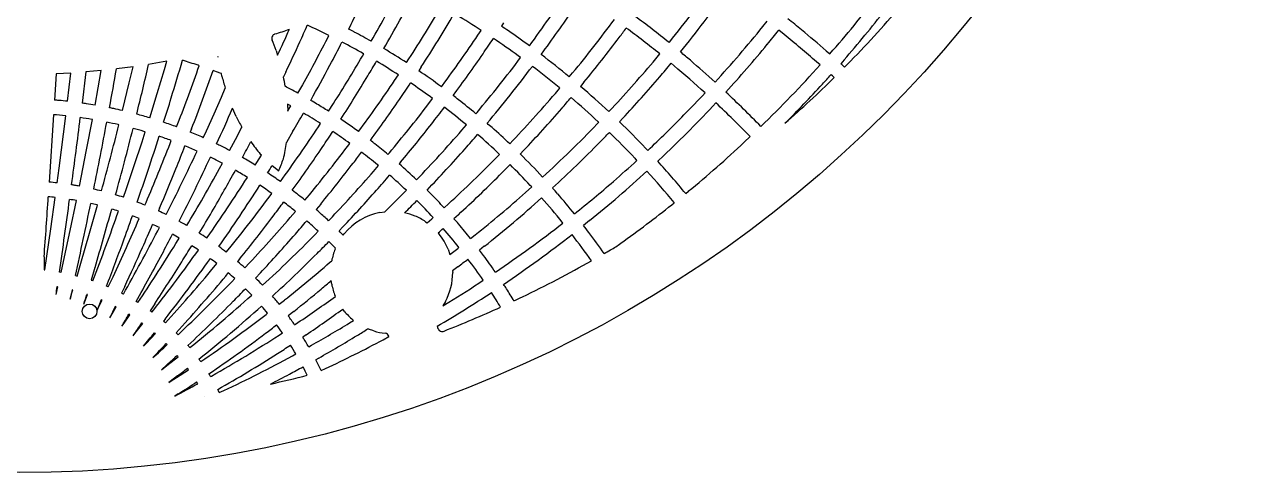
# Model space of a CAD drawing. Header units: millimetres. Extents: x -67 to 67, y -67 to 67.
# Drawn here: x 0.3 to 67, y -67 to -42.4 of the extents above; entities that cross this region are included whole.
import ezdxf

# ---------------------------------------------------------------- set-up
doc = ezdxf.new("R2010")
doc.units = ezdxf.units.MM
for name, color, linetype in [('CUT_INNER', 6, 'Continuous'), ('CUT_OUTER', 1, 'Continuous'), ('ENGRAVE', 7, 'Continuous')]:
    doc.layers.add(name, color=color, linetype=linetype)

msp = doc.modelspace()

# ---------------------------------------------------------------- linework, layer by layer
at = {"layer": 'CUT_INNER'}
for points in [[(18.156, -42.459), (18.039, -42.692)], [(26.537, -42.356), (26.418, -42.538)], [(40.746, -42.562), (40.987, -42.261)], [(25.123, -43.037), (25.304, -42.766)], [(41.911, -42.996), (41.618, -42.76)], [(14.058, -43.874), (14.14, -44.127)], [(18.869, -44.058), (18.85, -44.047)], [(35.608, -43.439), (35.641, -43.399)], [(44.221, -43.885), (44.419, -44.059), (44.594, -43.86)], [(8.071, -44.46), (7.071, -44.639)], [(7.13, -47.56), (7.133, -47.552), (7.542, -46.234), (7.94, -44.912), (8.071, -44.46)], [(9.85, -44.701), (9.786, -44.679)], [(10.876, -44.206), (10.874, -44.209), (10.876, -44.21), (10.876, -44.206)], [(18.794, -44.186), (18.869, -44.058)], [(21.209, -44.536), (21.345, -44.328)], [(27.469, -44.258), (27.339, -44.163)], [(34.875, -44.328), (35.097, -44.06)], [(35.879, -44.703), (35.719, -44.57)], [(43.886, -44.66), (43.692, -44.49)], [(45.199, -44.389), (45.021, -44.592)], [(2.808, -45.107), (1.996, -45.143), (1.914, -46.586)], [(2.625, -46.651), (2.808, -45.107)], [(4.477, -44.967), (3.625, -45.043), (3.423, -46.749)], [(4.135, -46.859), (4.477, -44.967)], [(6.218, -44.758), (5.308, -44.879)], [(5.637, -47.162), (6.01, -45.637), (6.218, -44.758)], [(11.093, -45.281), (11.061, -45.138), (11.052, -45.134), (10.801, -45.039), (10.608, -44.968)], [(14.594, -45.048), (14.464, -45.319)], [(20.561, -45.513), (20.766, -45.207)], [(22.019, -44.767), (21.88, -44.979)], [(30.138, -45.316), (30.321, -45.097)], [(44.662, -45.35), (44.563, -45.26), (44.488, -45.194)], [(10.069, -48.649), (10.242, -48.274), (10.659, -47.348), (11.068, -46.418), (11.275, -45.935)], [(15.261, -46.205), (15.521, -45.742)], [(23.127, -45.857), (23.185, -45.779)], [(29.525, -46.044), (29.621, -45.932)], [(29.621, -45.932), (29.585, -45.902)], [(30.94, -45.609), (30.753, -45.834)], [(22.376, -46.852), (22.644, -46.5)], [(22.644, -46.5), (22.501, -46.395)], [(11.877, -47.482), (11.676, -47.033)], [(14.704, -47.185), (14.71, -47.175), (14.864, -46.905), (14.716, -46.823), (14.683, -46.806), (14.704, -47.185)], [(16.937, -47.196), (17.206, -46.778)], [(25.017, -47.336), (25.08, -47.261)], [(32.305, -47.221), (32.483, -47.032)], [(1.864, -47.389), (1.622, -51.081)], [(2.051, -51.124), (2.162, -50.309), (2.526, -47.449)], [(2.526, -47.449), (2.507, -47.447)], [(3.275, -51.304), (3.67, -49.318), (3.987, -47.65)], [(3.987, -47.65), (3.958, -47.645)], [(5.441, -47.941), (5.395, -47.931)], [(8.608, -48.055), (8.677, -47.877)], [(16.379, -48.052), (16.498, -47.87)], [(24.247, -48.236), (24.495, -47.948)], [(31.654, -47.905), (31.751, -47.803)], [(31.751, -47.803), (31.721, -47.775)], [(33.069, -47.581), (32.888, -47.775)], [(5.686, -51.912), (5.836, -51.483), (6.28, -50.176), (6.712, -48.866), (6.885, -48.326)], [(6.885, -48.326), (6.812, -48.304)], [(9.427, -48.167), (9.357, -48.346)], [(11.508, -49.346), (11.83, -48.746), (12.185, -48.071)], [(14.987, -48.296), (14.625, -48.904)], [(39.733, -48.894), (40.056, -48.59)], [(8.255, -48.964), (8.317, -48.804)], [(26.87, -48.982), (27.041, -48.803)], [(27.623, -49.358), (27.448, -49.541)], [(34.323, -49.223), (34.437, -49.344)], [(10.966, -50.339), (11.123, -50.051)], [(11.123, -50.051), (11.075, -50.026)], [(12.92, -50.146), (13.014, -49.998), (13.253, -49.612), (13.193, -49.546)], [(20.195, -49.564), (20.275, -49.471)], [(20.889, -49.989), (20.808, -50.085)], [(26.182, -49.693), (26.311, -49.56)], [(33.847, -49.891), (33.739, -49.775)], [(35.293, -49.643), (34.983, -49.934)], [(14.198, -50.475), (14.193, -50.472), (13.839, -50.193)], [(19.402, -50.492), (19.674, -50.176)], [(19.674, -50.176), (19.617, -50.129)], [(27.743, -51.649), (28.08, -51.348)], [(28.08, -51.348), (27.997, -51.258)], [(1.34, -55.183), (1.34, -55.892), (1.381, -55.896), (1.382, -55.896), (1.709, -53.642), (1.943, -51.921)], [(15.64, -52.069), (15.889, -51.77)], [(36.518, -51.705), (36.663, -51.586)], [(2.272, -56.031), (2.292, -55.942), (2.771, -53.738), (3.113, -52.091)], [(3.057, -56.206), (3.06, -56.207), (3.148, -56.23), (3.361, -55.523), (3.839, -53.885), (4.274, -52.341)], [(4.274, -52.341), (4.246, -52.334)], [(6.869, -52.343), (6.93, -52.201)], [(7.67, -52.517), (7.608, -52.66)], [(14.976, -52.858), (15.123, -52.685)], [(15.123, -52.685), (15.094, -52.661)], [(16.508, -52.283), (16.256, -52.586)], [(19.747, -52.747), (20.018, -52.707), (20.291, -52.441)], [(23.275, -52.487), (23.512, -52.271)], [(35.756, -52.32), (35.893, -52.211)], [(35.893, -52.211), (35.89, -52.207)], [(6.47, -53.272), (6.552, -53.082)], [(8.03, -52.859), (8.035, -52.849)], [(16.934, -53.198), (17.145, -52.978)], [(22.261, -53.252), (22.346, -53.315), (22.592, -53.099), (22.677, -53.024)], [(24.054, -52.865), (23.812, -53.085)], [(29.788, -53.322), (29.75, -53.274)], [(31.253, -53.185), (30.917, -53.455)], [(7.57, -53.752), (7.662, -53.574)], [(16.211, -53.944), (16.375, -53.776)], [(16.375, -53.776), (16.357, -53.759)], [(17.727, -53.532), (17.512, -53.757)], [(17.744, -53.991), (17.801, -53.914)], [(22.942, -53.862), (22.98, -53.904)], [(24.721, -54.172), (24.977, -53.97)], [(8.683, -54.252), (8.746, -54.148)], [(10.265, -54.148), (10.287, -54.117)], [(17.302, -54.746), (17.32, -54.709)], [(23.593, -55.042), (24.029, -54.711), (24.087, -54.666)], [(25.479, -54.598), (25.476, -54.6), (25.215, -54.806)], [(11.329, -54.923), (11.439, -54.789)], [(12.063, -55.296), (11.951, -55.433)], [(16.994, -55.489), (17.108, -55.389), (17.108, -55.386)], [(23.492, -54.758), (23.593, -55.042)], [(4.132, -55.753), (3.918, -56.463)], [(10.472, -55.961), (10.819, -55.544)], [(10.819, -55.544), (10.805, -55.533)], [(12.35, -55.785), (12.611, -55.508)], [(13.198, -56.057), (12.933, -56.339)], [(24.032, -55.718), (23.74, -55.936), (23.744, -56.028)], [(4.861, -56.827), (5.034, -56.461)], [(11.633, -56.538), (11.796, -56.368)], [(17.108, -56.681), (17.078, -56.478)], [(25.418, -56.46), (25.417, -56.458)], [(1.998, -57.244), (2.094, -56.816), (2.08, -56.813), (2.062, -56.81)], [(2.766, -57.491), (2.87, -57.157), (2.917, -57.001), (2.879, -56.991), (2.766, -57.491)], [(3.523, -57.763), (3.724, -57.246), (3.715, -57.243), (3.686, -57.233)], [(5.761, -56.802), (5.588, -57.171)], [(6.486, -57.682), (6.736, -57.308)], [(17.311, -57.34), (17.302, -57.321)], [(4.258, -58.092), (4.518, -57.554), (4.474, -57.535), (4.258, -58.092)], [(4.95, -58.509), (5.127, -58.205), (5.289, -57.921), (5.269, -57.911), (5.244, -57.898), (4.95, -58.509)], [(7.406, -57.754), (7.153, -58.131)], [(14.232, -57.773), (14.527, -57.541)], [(17.801, -58.154), (17.716, -58.039)], [(23.346, -57.618), (23.2, -57.862)], [(23.2, -57.862), (23.523, -57.665)], [(5.607, -58.978), (5.723, -58.811), (6.037, -58.349), (5.988, -58.319)], [(7.256, -58.206), (7.349, -58.088)], [(7.981, -58.584), (7.887, -58.705)], [(13.516, -58.331), (13.598, -58.268)], [(15.027, -58.171), (14.726, -58.408)], [(18.08, -58.799), (18.312, -58.655)], [(18.312, -58.655), (18.274, -58.627)], [(6.223, -59.499), (6.324, -59.377), (6.757, -58.837), (6.708, -58.801), (6.704, -58.798)], [(6.793, -60.073), (6.932, -59.928), (7.444, -59.384), (7.411, -59.356), (7.388, -59.336)], [(9.077, -58.791), (9.075, -58.794), (8.58, -59.339)], [(14.228, -59.46), (14.408, -59.342)], [(15.078, -58.898), (15.26, -58.777)], [(19.416, -59.238), (19.119, -59.131), (19.107, -59.126), (19.091, -59.118)], [(22.893, -58.981), (22.936, -59.099)], [(8.093, -59.988), (8.069, -59.964), (8.034, -59.929)], [(15.708, -59.445), (15.522, -59.569)], [(15.85, -60.108), (16.006, -60.021)], [(19.937, -59.715), (20.248, -59.548), (20.24, -59.526)], [(7.77, -61.362), (8.17, -61.059), (8.7, -60.648), (8.678, -60.622), (8.639, -60.578)], [(14.953, -60.605), (15.147, -60.498)], [(16.4, -60.722), (16.24, -60.811)], [(8.083, -61.083), (7.77, -61.362)], [(8.176, -62.064), (8.262, -62.01), (8.802, -61.663), (9.259, -61.363), (9.232, -61.326), (9.198, -61.279)], [(16.538, -61.401), (16.768, -61.295)], [(8.658, -61.698), (8.176, -62.064)], [(9.766, -62.13), (9.73, -62.071), (9.706, -62.031)], [(10.469, -61.738), (10.526, -61.706)], [(8.693, -62.689), (8.514, -62.802)], [(10.947, -62.613), (11.192, -62.5)], [(10.151, -62.835), (10.159, -62.834), (10.157, -62.832), (10.151, -62.835)]]:
    msp.add_lwpolyline(points, dxfattribs=at)
for centre, radius, start, end in [((-53.944, -1.238), 84.47, 330.08647, 332.47594), ((-54.351, -1.015), 85.738, 330.0906, 332.47159), ((-30.569, -0.459), 72.709, 323.59274, 326.50841), ((-17.62, -0.262), 68.538, 320.99537, 324.41667), ((-17.425, -0.406), 69.1, 320.93898, 324.42327), ((-5.862, 0), 66.854, 319, 322.5), ((-60.448, -3.231), 87.849, 333.47816, 334.47777), ((0.007, -0.007), 63.64, 315.70365, 319.57452), ((-46.043, -0.555), 80.357, 326.99357, 329.41492), ((-46.065, -0.541), 81.188, 326.99256, 329.41688), ((0.242, -81.397), 46.049, 57.0265, 59.00503), ((-30.453, -0.543), 73.37, 323.5887, 326.00518), ((0.588, -86.708), 55.665, 51.01519, 53.45364), ((-5.862, 0), 67.658, 318.99851, 321.99851), ((8.653, -25.043), 18.701, 286.60735, 289.1671), ((-48.179, -14.585), 68.966, 334.63713, 335.93501), ((-37.453, -19.098), 58.138, 335.29909, 336.27956), ((0.97, -75.312), 36.01, 63.64206, 65.72566), ((7.149, -63.778), 23.732, 61.8357, 62.68662), ((11.218, -65.317), 27.385, 55.31592, 56.2854), ((-24.335, -0.041), 70.832, 320.49931, 323.51062), ((0.315, -18.446), 40.873, 322.81003, 323.7114), ((0.587, -86.71), 54.864, 51.02133, 53.44734), ((-11.381, -0.363), 67.067, 317.58005, 321.00842), ((7.225, -85.909), 55.983, 50.44751, 51.44597), ((14.074, -43.202), 0.25, 107.79661, 202.52542), ((5.741, -46.645), 8.767, 18.42847, 22.44508), ((-64.399, -1.412), 91.391, 330.98381, 332.8993), ((0.411, -76.608), 38.223, 60.43193, 62.00864), ((-38.682, 0), 76.963, 323.5, 326), ((-22.577, -10.967), 58.282, 325.41513, 326.41249), ((0.283, -81.396), 46.025, 53.99471, 56.06714), ((1.276, -79.97), 45.092, 53.7343, 55.52243), ((-24.386, 0), 71.702, 320.4986, 322.9986), ((-2.973, -7.224), 57.019, 320.44847, 321.44699), ((0, -94.752), 66.598, 49, 51), ((0, -94.752), 67.402, 48.99851, 50.49851), ((-79.847, 0), 104.635, 334.49904, 335.49904), ((-55.168, -6.226), 81.784, 331.95807, 332.95724), ((0.008, -77.351), 38.264, 60.49978, 62.50238), ((1.034, -75.701), 37.126, 57.08196, 59.33616), ((-37.799, -0.619), 76.688, 323.40254, 325.50574), ((10.093, -75.541), 41.002, 49.40299, 50.3985), ((-11.33, -0.41), 67.801, 317.57618, 320.50554), ((-149.873, -8.308), 161.095, 345.97198, 346.96611), ((-109.814, -10.194), 123.569, 342.92781, 343.92679), ((-114.119, -0.731), 131.536, 338.99608, 340.4709), ((0.457, -72.519), 29.361, 71.4748, 73.23827), ((-62.873, -2.217), 90.47, 330.61994, 332.01189), ((-56.22, 0), 87.06, 327.5, 329.5), ((-26.523, -17.668), 53.31, 328.83681, 329.8278), ((1.002, -75.752), 36.382, 57.0953, 59.32198), ((-31.181, -0.051), 73.444, 319.99918, 322.99253), ((0.823, -80.76), 45.996, 50.4068, 52.8605), ((-17.953, 0), 68.962, 317, 320), ((-7.08, -9.205), 55.52, 319.43441, 320.4324), ((1.052, -86.242), 54.206, 47.62877, 50.02229), ((1.3, -85.967), 54.64, 47.62149, 49.51629), ((-5.477, -0.372), 66.319, 314.0541, 318.10153), ((34.141, -56.86), 16.398, 47.44301, 48.43319), ((18.222, -17.889), 38.115, 315.12444, 315.82158), ((-116.852, -23.961), 123.938, 349.2839, 350.28304), ((-114.181, -0.707), 132.406, 338.99547, 340.47124), ((17.994, -43.708), 7.078, 192.83892, 198.34073), ((9.539, -46.532), 5.072, 7.93332, 13.8343), ((-53.579, -1.618), 84.767, 327.12143, 329.01708), ((0.646, -76.438), 37.955, 53.67883, 55.98077), ((-30.815, -0.333), 73.787, 319.9037, 322.99985), ((0.557, -81.104), 45.627, 50.49031, 52.84635), ((-17.953, 0), 69.766, 316.99856, 319.49856), ((0.383, -0.412), 63.088, 311.22752, 314.57598), ((14.242, -18.262), 40.498, 317.33085, 318.31741), ((5.612, -63.26), 19.592, 61.84303, 62.8189), ((2.417, -69.429), 26.539, 61.05373, 62.04431), ((-45.85, -0.738), 80.095, 323.55929, 326.01213), ((-30.939, -10.878), 62.867, 325.42192, 326.41972), ((0.294, -76.953), 37.775, 53.99331, 55.96404), ((-24.386, 0), 70.898, 316.5, 319.5), ((0.432, -81.307), 46.667, 46.92185, 49.47718), ((-5.676, -0.175), 67.403, 314.97133, 317.50135), ((0.815, -61.506), 14.96, 84.83172, 85.78676), ((0.109, -70.117), 23.6, 83.88004, 85.00853), ((-81.127, -19.424), 93.437, 342.31836, 343.17418), ((4.537, -66.301), 22.771, 58.8994, 59.89088), ((-45.631, -0.898), 80.628, 323.5559, 325.50846), ((10.17, -64.232), 22.474, 51.81266, 52.76117), ((0.962, -76.156), 37.54, 50.14977, 52.0179), ((-4.282, -17.323), 45.164, 318.8517, 319.84325), ((0.188, -81.587), 46.234, 46.997, 49.46444), ((-10.586, -1.196), 65.918, 315.4935, 316.94949), ((1.032, -86.413), 55.15, 44.0991, 46.89277), ((1.429, -61.448), 14.833, 81.32816, 82.27584), ((0.209, -69.943), 23.415, 80.34873, 81.51061), ((2.051, -61.445), 14.722, 77.82501, 78.74094), ((0.334, -69.764), 23.216, 76.79426, 78.01287), ((0.304, -70.204), 23.651, 73.22452, 75.0198), ((-75.683, -8.976), 95.288, 335.17173, 336.46003), ((-41.911, -14.632), 66.111, 329.38911, 330.38574), ((0.854, -72.524), 29.199, 57.60365, 59.74976), ((0.664, -72.832), 30.364, 57.59398, 59.00736), ((-38.682, 0), 76.963, 320, 322.5), ((-28.517, -7.871), 64.911, 321.94919, 322.9479), ((0.617, -76.582), 37.284, 50.17502, 52.55177), ((-24.386, 0), 71.702, 316.4986, 318.9986), ((-11.584, -0.236), 68.107, 313.4949, 316.93608), ((1.069, -86.375), 54.292, 44.10338, 46.88862), ((0.052, -70.764), 23.445, 83.98851, 85.56586), ((-208.429, -22.065), 213.281, 352.14008, 353.13796), ((0.07, -70.859), 23.537, 80.49051, 82.05288), ((-205.909, -8.663), 214.29, 348.4785, 349.47764), ((-145.7, -10.1), 155.806, 344.56541, 345.94373), ((0.036, -71.138), 23.818, 76.99652, 78.51804), ((0.444, -70.032), 23.445, 69.62233, 71.46723), ((17.395, -44.967), 6.064, 204.50354, 210.7903), ((-54.943, -0.869), 85.516, 324.06743, 326.51355), ((5.427, -65.957), 22.003, 55.38728, 56.37674), ((0.19, -73.653), 31.312, 54.02266, 55.49948), ((-38.682, 0), 77.767, 319.99871, 321.99871), ((10.847, -64.998), 22.635, 48.31574, 49.22584), ((-17.76, -0.193), 68.689, 312.53398, 316.00396), ((0.133, -81.664), 47.131, 43.49591, 45.9751), ((-10.616, -1.208), 65.931, 313.10524, 315.51935), ((-146.667, -9.846), 157.609, 344.56992, 345.93929), ((0.07, -71.06), 23.734, 73.49736, 74.98083), ((-99.647, -14.521), 112.57, 341.39639, 342.3946), ((0.54, -69.763), 22.355, 69.64342, 71.45238), ((0.431, -70.301), 23.701, 66.00446, 67.87381), ((-30.681, -17.065), 57.149, 325.86449, 326.85899), ((0.593, -73.083), 29.81, 54.02493, 56.20977), ((-30.576, -0.595), 72.631, 316.10475, 319.00922), ((-20.23, -9.658), 59.68, 318.43729, 319.43551), ((0.31, -77.018), 37.815, 46.5601, 49.0219), ((0.404, -76.917), 38.481, 46.54597, 48.50523), ((0.668, -18.14), 43.77, 315.35008, 316.34113), ((0.175, -81.623), 46.268, 43.49737, 45.96914), ((-116.047, 0), 133.598, 337, 338.5), ((-93.324, -1.177), 113.77, 332.9884, 334.93342), ((-63.635, -20.911), 77.973, 337.81833, 338.80989), ((0.552, -70.013), 22.583, 66.0203, 67.85304), ((3.406, -64.394), 17.088, 63.38329, 64.3688), ((0.723, -69.866), 23.182, 62.27431, 63.51327), ((-37.583, -22.582), 56.717, 331.4025, 332.39996), ((18.322, -45.174), 6.74, 213.14969, 220.45136), ((8.678, -48.274), 5.98, 345.21508, 353.95712), ((-54.663, -1.07), 85.976, 324.06411, 326.00981), ((-46.676, -0.191), 81.085, 320.49718, 323.02677), ((7.709, -63.972), 19.054, 51.83163, 52.79967), ((0.901, -72.794), 30.197, 50.28675, 52.02064), ((-30.459, -0.706), 73.274, 316.10048, 318.50584), ((-17.753, -0.202), 69.481, 312.53095, 315.50162), ((-5.862, 0), 66.854, 309.5, 313), ((-93.215, -1.229), 114.453, 332.97944, 334.93469), ((0.502, -70.314), 22.877, 62.47582, 64.19877), ((0.285, -70.809), 24.221, 58.55575, 60.49435), ((6.347, -47.032), 8.573, 336.32022, 341.16319), ((-46.914, 0), 82.194, 320.49878, 322.49878), ((-17.517, -22.355), 45.263, 322.2948, 323.2466), ((0.233, -73.639), 30.471, 50.49393, 52.57923), ((-24.386, 0), 70.898, 312.5, 315.5), ((0.828, -76.56), 37.93, 42.76048, 45.42589), ((-11.313, -0.572), 66.871, 310.99716, 312.47926), ((0.579, -81.3), 46.557, 39.47123, 42.35508), ((-93.592, -17.003), 106.041, 340.62757, 341.62376), ((-116.047, 0), 134.402, 336.99925, 337.99925), ((-79.602, -0.139), 103.55, 329.00689, 331.00136), ((-51.159, -16.067), 71.755, 330.38448, 331.38117), ((0.475, -70.488), 23.044, 58.57255, 60.4798), ((-8.461, -36.552), 26.14, 327.55618, 328.5465), ((0.875, -70.015), 23.233, 54.70199, 56.79149), ((-38.682, 0), 76.963, 316.5, 319), ((-27.921, -9.438), 63.453, 318.44231, 319.44079), ((0.591, -73.279), 29.964, 46.53909, 48.90581), ((0.553, -73.321), 30.825, 46.52392, 48.92206), ((-24.386, 0), 71.702, 312.4986, 314.9986), ((-7.016, -17.22), 47.243, 314.86916, 315.86291), ((0.387, -76.998), 37.747, 42.99293, 45.40388), ((-11.727, -0.104), 68.3, 308.99704, 312.4749), ((0.552, -81.325), 45.789, 39.48816, 42.34686), ((0.125, -68.119), 17.103, 83.53201, 84.977), ((1.138, -62.381), 11.28, 80.33772, 81.27876), ((0.659, -65.527), 14.462, 79.57965, 80.56035), ((-66.13, -0.598), 93.294, 324.99434, 327.42722), ((-65.807, -0.809), 93.713, 324.9616, 327.43173), ((0.9, -69.978), 22.384, 54.73069, 56.76247), ((-10.74, -1.269), 65.97, 308.60196, 311.0189), ((-187.785, -40.36), 189.705, 355.51862, 356.51748), ((0.246, -66.917), 15.091, 83.54294, 84.96743), ((-226.051, -21.769), 230.783, 351.46679, 352.46602), ((0.22, -68.03), 16.199, 79.70994, 81.04933), ((0.446, -67.503), 16.441, 75.77526, 77.29419), ((0.357, -68.234), 17.17, 71.91591, 73.40081), ((-79.597, -0.143), 104.347, 329.00586, 330.49973), ((-55.494, -0.572), 86.137, 320.99196, 323.58757), ((0.564, -70.58), 23.873, 50.83818, 52.94581), ((-38.682, 0), 77.767, 316.49871, 318.49871), ((-31.032, -0.213), 73.225, 314.49898, 315.50726), ((8.679, -65.324), 19.425, 44.33955, 45.31344), ((0.711, -73.24), 30.656, 42.60608, 44.51285), ((-17.953, 0), 68.962, 308.5, 311.5), ((-17.529, -0.514), 69.099, 308.49181, 311.90259), ((0.435, -77.003), 37.715, 38.98875, 41.64045), ((10.68, -68), 24.88, 40.8547, 41.83958), ((0.505, -76.934), 38.421, 38.86802, 41.00607), ((-213.139, -7.995), 221.506, 347.42868, 348.47457), ((0.276, -68.235), 16.389, 75.98228, 77.22202), ((-137.13, -2.401), 151.156, 339.0302, 340.57509), ((-178.642, -1.585), 190.632, 343.49206, 344.492), ((0.339, -68.302), 16.436, 71.98689, 73.34546), ((0.268, -68.681), 17.621, 67.9977, 69.477), ((0.154, -69.033), 17.99, 64.03471, 65.52018), ((-26.626, -22.099), 50.93, 322.81756, 323.8039), ((0.407, -70.789), 23.331, 50.986, 52.91641), ((6.185, -64.248), 15.408, 48.34375, 49.18794), ((-11.803, -19.298), 46.937, 314.52189, 315.68162), ((0.64, -73.308), 29.95, 42.6275, 45.10565), ((-5.862, 0), 66.854, 305.5, 308.5), ((-116.047, 0), 133.598, 335, 336.5), ((-76.728, -24.04), 87.8, 339.79681, 340.78415), ((0.584, -67.866), 15.943, 68.01895, 69.45219), ((3.447, -63.082), 11.19, 60.83445, 61.73906), ((0.388, -68.671), 17.561, 60.01757, 61.00557), ((-56.22, 0), 87.864, 320.99886, 322.99886), ((-46.914, 0), 81.39, 317, 319.5), ((-26.234, -17.82), 54.896, 318.87446, 319.86947), ((0.042, -71.254), 23.922, 46.9987, 48.99341), ((0.593, -70.641), 23.902, 46.86937, 48.51434), ((20.395, -56.034), 3.35, 101.14515, 140.72985), ((20.487, -55.777), 3.077, 67.1453, 78.35233), ((20.395, -56.034), 3.35, 56.14515, 67.39515), ((7.099, -67.81), 22.274, 40.39165, 41.38188), ((0.666, -73.367), 30.775, 38.58983, 40.51087), ((-11.534, -0.38), 67.16, 304.0677, 307.97274), ((-94.302, -0.736), 114.841, 330.53673, 332.50683), ((-66.185, -21.941), 79.926, 335.82886, 336.8221), ((0.692, -67.887), 15.92, 64.03825, 65.51482), ((-54.705, -21.562), 70.907, 331.83588, 332.82909), ((0.642, -68.207), 16.228, 60.03813, 61.53351), ((0.184, -69.086), 18.021, 55.98427, 57.55829), ((-46.914, 0), 82.194, 316.99878, 318.99878), ((-38.637, -0.046), 76.898, 312.50579, 315.50064), ((6.654, -64.712), 15.424, 44.03238, 45.25785), ((9.248, -38.062), 20.909, 310.91755, 311.9104), ((20.395, -56.034), 3.35, 22.39515, 39.47985), ((0.785, -73.27), 29.818, 38.60463, 41.21884), ((-11.556, -0.351), 68, 304.06491, 307.97546), ((0.656, -76.889), 37.47, 35.00432, 37.74228), ((8.577, -70.844), 28.31, 36.90228, 37.89571), ((0.456, -77.027), 38.517, 34.89449, 37.00479), ((-133.849, -3.628), 148.457, 339.01843, 340.01697), ((-116.047, 0), 134.402, 334.99925, 335.99925), ((-79.847, 0), 103.831, 326.5, 328.5), ((-42.185, -23.307), 60.345, 327.81555, 328.80373), ((0.382, -68.777), 16.851, 56.0163, 57.50776), ((0.48, -68.728), 17.558, 51.83646, 53.50856), ((-21.134, -17.397), 53.057, 314.88228, 315.87765), ((1.304, -70.012), 22.151, 43.69533, 45.05107), ((30.298, -50.901), 4.419, 298.22943, 307.05965), ((-93.891, -0.965), 115.175, 330.53406, 332.00357), ((-66.888, -0.086), 94.209, 321.99925, 324.49162), ((-66.918, -0.063), 95.051, 321.9984, 324.49289), ((0.25, -69.041), 17.142, 51.99404, 53.45418), ((-38.658, -0.025), 77.732, 312.50377, 314.99893), ((20.395, -56.034), 3.35, 157.39515, 168.85485), ((-0.1, -23.478), 40.271, 306.81546, 307.79663), ((0.43, -73.622), 30.314, 34.48697, 37.18634), ((8.014, -67.943), 21.644, 36.38131, 37.36961), ((0.123, -73.837), 31.493, 34.46852, 36.49923), ((0.029, -0.058), 63.586, 295.66386, 299.50866), ((10.939, -18.637), 42.04, 300.14033, 300.67698), ((1.182, -61.65), 5.724, 79.02598, 79.98972), ((-79.847, 0), 104.635, 326.49904, 327.99904), ((-55.942, -0.239), 86.694, 317.51413, 320.00317), ((-54.631, -1.393), 85.752, 317.9827, 320.39894), ((1.064, -68.158), 15.943, 47.69074, 49.39396), ((0.847, -68.402), 17.073, 47.64588, 49.43232), ((-31.243, 0), 73.524, 308.5, 311), ((20.395, -56.034), 3.35, 331.77015, 0.10485), ((1.992, -62.232), 6.082, 70.57792, 71.53521), ((-46.418, -0.491), 80.692, 313.06737, 316.00649), ((0.667, -68.717), 17.426, 43.43723, 45.26192), ((-10.305, -24.734), 41.923, 309.8054, 310.78128), ((20.395, -56.034), 3.35, 191.14515, 202.60485), ((-11.012, -1.284), 66.118, 301.48855, 303.43444), ((10.599, -67.11), 19.043, 32.33139, 33.2008), ((-23.127, -53.3), 25.432, 351.0782, 352.06706), ((-26.838, -48.132), 31.852, 342.40143, 343.39694), ((2.398, -62.44), 6.13, 66.30352, 67.28552), ((2.571, -63.091), 6.645, 62.03152, 62.99928), ((-37.977, -0.833), 75.872, 308.57395, 311.93246), ((-27.657, -18.76), 55.31, 315.37726, 316.3725), ((0.692, -68.692), 16.586, 43.49387, 45.20373), ((0.574, -68.877), 17.603, 39.10953, 40.98861), ((-31.243, 0), 74.328, 308.49865, 309.99865), ((-24.163, -0.324), 70.505, 303.99721, 306.03281), ((-11.404, -0.668), 67.652, 300.46196, 303.42781), ((1.171, -73.181), 29.452, 31.18253, 33.02516), ((0.629, -73.529), 30.901, 31.04998, 32.50284), ((9.272, -19.448), 42.105, 295.05455, 295.7547), ((2.466, -64.05), 7.531, 57.73608, 58.63364), ((-46.339, -0.575), 81.381, 313.06433, 315.50377), ((-38.008, -0.795), 76.724, 308.57228, 311.9343), ((0.896, -68.608), 16.378, 39.14773, 40.95789), ((-23.984, -0.584), 70.993, 303.99361, 305.97204), ((0.141, -0.347), 63.275, 291.44045, 294.48706), ((-32.109, -36.735), 43.786, 329.46964, 330.46557), ((2.837, -64.154), 7.41, 53.39037, 54.37198), ((2.762, -64.804), 7.967, 48.98845, 49.96535), ((-31.035, -0.28), 73.176, 304.04152, 307.50476), ((0.919, -68.702), 17.222, 34.69848, 36.70713), ((20.395, -56.034), 3.35, 219.27015, 230.72985), ((-33.955, -31.456), 48.998, 325.08602, 326.07988), ((-35.436, -25.415), 54.63, 320.62384, 321.61675), ((2.601, -65.427), 8.534, 44.54296, 45.51624), ((-31.02, -0.304), 73.952, 304.03871, 307.00246), ((-12.936, -24.076), 44.083, 306.82712, 307.81397), ((0.893, -68.719), 16.449, 34.75607, 36.64323), ((-17.953, 0), 68.962, 299.5, 301.5), ((-2.619, -24.781), 40.625, 301.31923, 302.30221), ((20.372, -56.124), 3.256, 252.9395, 264.1766), ((20.005, -59.611), 0.25, 20, 81.5625), ((23.172, -59.014), 0.25, 200.02514, 293.29921), ((-36.44, -18.612), 60.705, 316.11296, 317.10704), ((-31.318, -17.177), 58.189, 311.59448, 312.63253), ((2.302, -66.059), 9.183, 40.05595, 41.02955), ((-24.386, 0), 70.898, 299.5, 303), ((-12.074, -19.141), 48.943, 302.38235, 303.37733), ((0.998, -68.758), 16.383, 30.27534, 32.2636), ((0.952, -68.786), 17.241, 30.21855, 32.31706), ((-17.953, 0), 69.766, 299.49856, 301.49856), ((-11.814, 0), 67.632, 295, 298), ((-22.086, -27.335), 45.267, 311.79484, 312.74605), ((-24.194, -0.31), 71.337, 299.4319, 302.50243), ((-17.953, 0), 68.962, 295, 298.5), ((-27.795, -14.062), 59.982, 307.42458, 308.07763), ((1.921, -66.634), 9.84, 35.5308, 36.50863), ((-7.793, -18.909), 48.3, 297.88746, 298.88272), ((0.83, -68.948), 16.623, 25.98645, 27.77783), ((0.911, -68.904), 17.334, 25.64816, 27.83295), ((-28.489, -4.281), 69.239, 302.48027, 303.47984), ((1.462, -67.145), 10.505, 30.97455, 31.9577), ((-17.167, -1.493), 68.079, 297.00775, 298.00472), ((0.415, -1.725), 61.876, 282.44399, 284.37057), ((-18.913, -10.205), 59.318, 297.53998, 298.91267), ((2.745, -66.648), 9.142, 26.1945, 27.40538)]:
    msp.add_arc(centre, radius, start, end, dxfattribs=at)
at = {"layer": 'CUT_OUTER'}
msp.add_circle((0, 0), 67, dxfattribs=at)
at = {"layer": 'ENGRAVE'}
msp.add_circle((3.836, -58.163), 0.402, dxfattribs=at)

doc.saveas('drawing.dxf')
